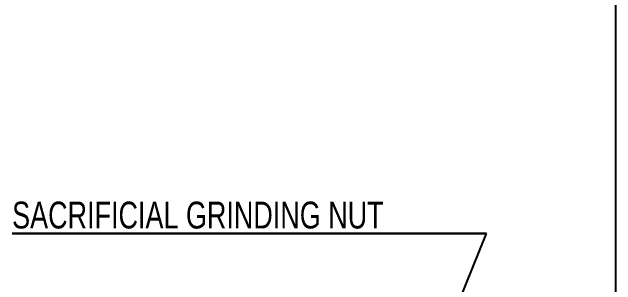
# Model space of a CAD drawing. Header units: inches. Extents: x 0.03 to 2.74, y 0.01 to 1.91.
# Drawn here: x 2.4785 to 2.7365, y 0.5649 to 0.6816 of the extents above; entities that cross this region are included whole.
import ezdxf

# ---------------------------------------------------------------- set-up
doc = ezdxf.new("R2010")
doc.units = ezdxf.units.IN
doc.header["$MEASUREMENT"] = 0
doc.layers.add('SLD-0_0', color=7, linetype='Continuous')
doc.styles.add('SLDTEXTSTYLE0', font='TXT', dxfattribs={"width": 0.75})
doc.dimstyles.new('SLDDIMSTYLE1', dxfattribs={"dimtxt": 0.18, "dimasz": 0.010833, "dimexe": 0, "dimexo": 0.0625, "dimgap": 0, "dimtad": 0, "dimtih": 1, "dimtoh": 1, "dimdec": 0, "dimrnd": 1e-09, "dimzin": 0, "dimdsep": 46, "dimtxsty": 'Standard', "dimsah": 1, "dimcen": 0.09, "dimadec": 0, "dimazin": 0, "dimtfac": 0.010833, "dimtdec": 0, "dimtofl": 0, "dimtmove": 0, "dimatfit": 3, "dimfxl": 1, "dimfrac": 2, "dimtolj": 1, "dimtzin": 0, "dimarcsym": 0})

# ---------------------------------------------------------------- blocks, each defined once
blk = doc.blocks.new('SW_NOTE_49')
at = {"layer": 'SLD-0_0', "color": 0}
for p, q in [((-0.20264, 0), (0, 0)), ((0, 0), (-0.20264, 0)), ((-0.20264, 0), (0, 0)), ((0, 0), (-0.20264, 0)), ((-0.20264, 0), (0, 0)), ((0, 0), (-0.20264, 0))]:
    blk.add_line(p, q, dxfattribs=at)
at = {"layer": 'SLD-0_0', "color": 0, "insert": (-0.20261, 0.0136), "char_height": 0.0114829, "attachment_point": 1, "style": 'SLDTEXTSTYLE0'}
blk.add_mtext('SACRIFICIAL GRINDING NUT', dxfattribs=at)

msp = doc.modelspace()

# ---------------------------------------------------------------- linework, layer by layer
at = {"layer": 'SLD-0_0'}
msp.add_line((2.73645497, 0.01017577), (2.73645497, 1.9065359), dxfattribs=at)

# ---------------------------------------------------------------- block references
msp.add_blockref('SW_NOTE_49', (2.68117476, 0.58694757), dxfattribs=at)

# ---------------------------------------------------------------- leaders
msp.add_leader([(2.64514335, 0.4978185), (2.68117476, 0.58694757)], dimstyle='SLDDIMSTYLE1', override={"dimscale": 1, "dimgap": 0, "dimtad": 0, "dimclrd": 0}, dxfattribs=at)

doc.saveas('drawing.dxf')
